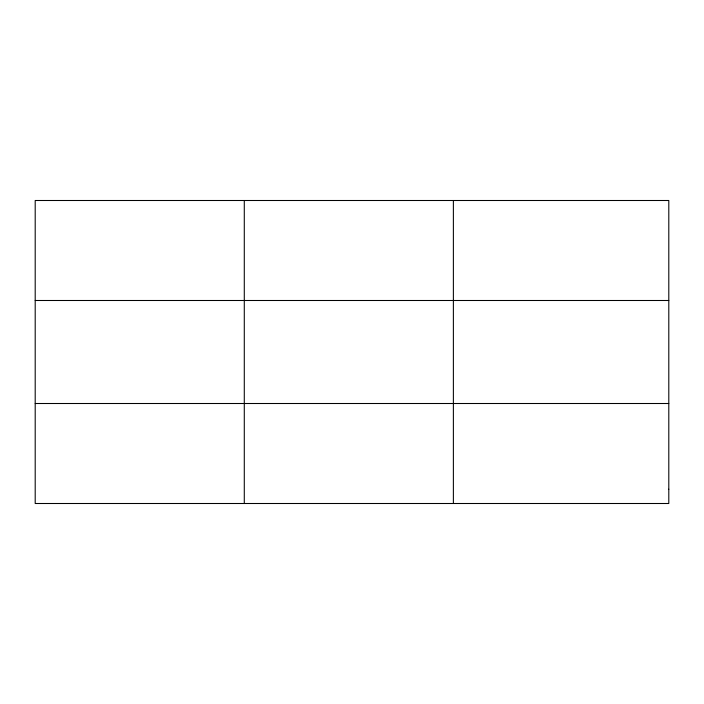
<?xml version="1.0" encoding="UTF-8"?>
<svg xmlns="http://www.w3.org/2000/svg" width="704" height="704" viewBox="0 0 704 704"><rect width="100%" height="100%" fill="white"/><g stroke="black" fill="none" stroke-linecap="round" stroke-linejoin="round"><path stroke-width="1.06" d="M244.288 503.501L244.288 200.499M453.376 503.501L453.376 200.499M35.2 300.494L668.8 300.494M35.2 403.506L668.8 403.506M668.8 489.21L668.8 503.501L35.2 503.501L35.2 200.499L668.8 200.499L668.8 489.21"/></g></svg>
